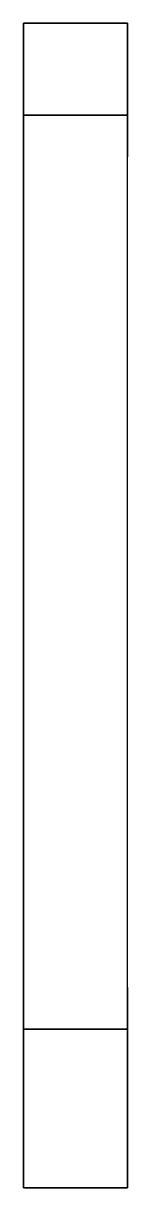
# Model space of a CAD drawing. Extents: x -0.95 to 0.95, y -1.35 to 1.44.
# Drawn here: x -0.95 to -0.7, y -1.35 to 1.44 of the extents above.
import ezdxf

# ---------------------------------------------------------------- set-up
doc = ezdxf.new("R2010")
doc.units = 0
doc.layers.add('FENDERS_C2P', color=6, linetype='CONTINUOUS')

msp = doc.modelspace()

# ---------------------------------------------------------------- linework, layer by layer
at = {"layer": 'FENDERS_C2P'}
for points in [[(-0.7, 1.22, 0.66), (-0.7, 1.44, 0.59), (-0.95, 1.44, 0.59), (-0.95, 1.22, 0.66)], [(-0.7, 1.44, 0.59), (-0.7, 1.44, 0.44), (-0.95, 1.44, 0.44), (-0.95, 1.44, 0.59)], [(-0.95, 1.22, 0.66), (-0.95, 1.44, 0.59), (-0.95, 1.42, 0.57), (-0.95, 1.22, 0.65)], [(-0.95, 1.44, 0.59), (-0.95, 1.44, 0.44), (-0.95, 1.42, 0.44), (-0.95, 1.42, 0.57)], [(-0.7, 1.22, 0.58), (-0.7, 1.12, 0.42), (-0.7, 1.44, 0.44), (-0.7, 1.44, 0.59)], [(-0.7, 1.22, 0.66), (-0.7, 1.22, 0.58), (-0.7, 1.44, 0.59)], [(-0.7, -0.97, 1.01), (-0.7, 1.22, 1.01), (-0.95, 1.22, 1.01), (-0.95, -0.97, 1.01)], [(-0.7, 1.22, 1.01), (-0.7, 1.22, 0.66), (-0.95, 1.22, 0.66), (-0.95, 1.22, 1.01)], [(-0.95, -1, 0.85), (-0.95, -0.97, 1.01), (-0.95, 1.22, 1.01), (-0.95, 1.22, 0.66)], [(-0.7, -1.3, 0.88), (-0.7, -0.87, 1.01), (-0.7, -0.97, 1.01), (-0.7, -1.35, 0.87)], [(-0.7, -1.35, 0.87), (-0.7, -0.97, 1.01), (-0.95, -0.97, 1.01), (-0.95, -1.35, 0.87)], [(-0.95, -1.35, 0.72), (-0.95, -1.35, 0.87), (-0.95, -0.97, 1.01), (-0.95, -1, 0.85)], [(-0.7, -1.3048, 0.7368), (-0.7, -1.3, 0.88), (-0.7, -1.35, 0.87), (-0.7, -1.35, 0.72)], [(-0.7, -1.35, 0.72), (-0.7, -1.35, 0.87), (-0.95, -1.35, 0.87), (-0.95, -1.35, 0.72)]]:
    msp.add_3dface(points, dxfattribs=at)

doc.saveas('drawing.dxf')
